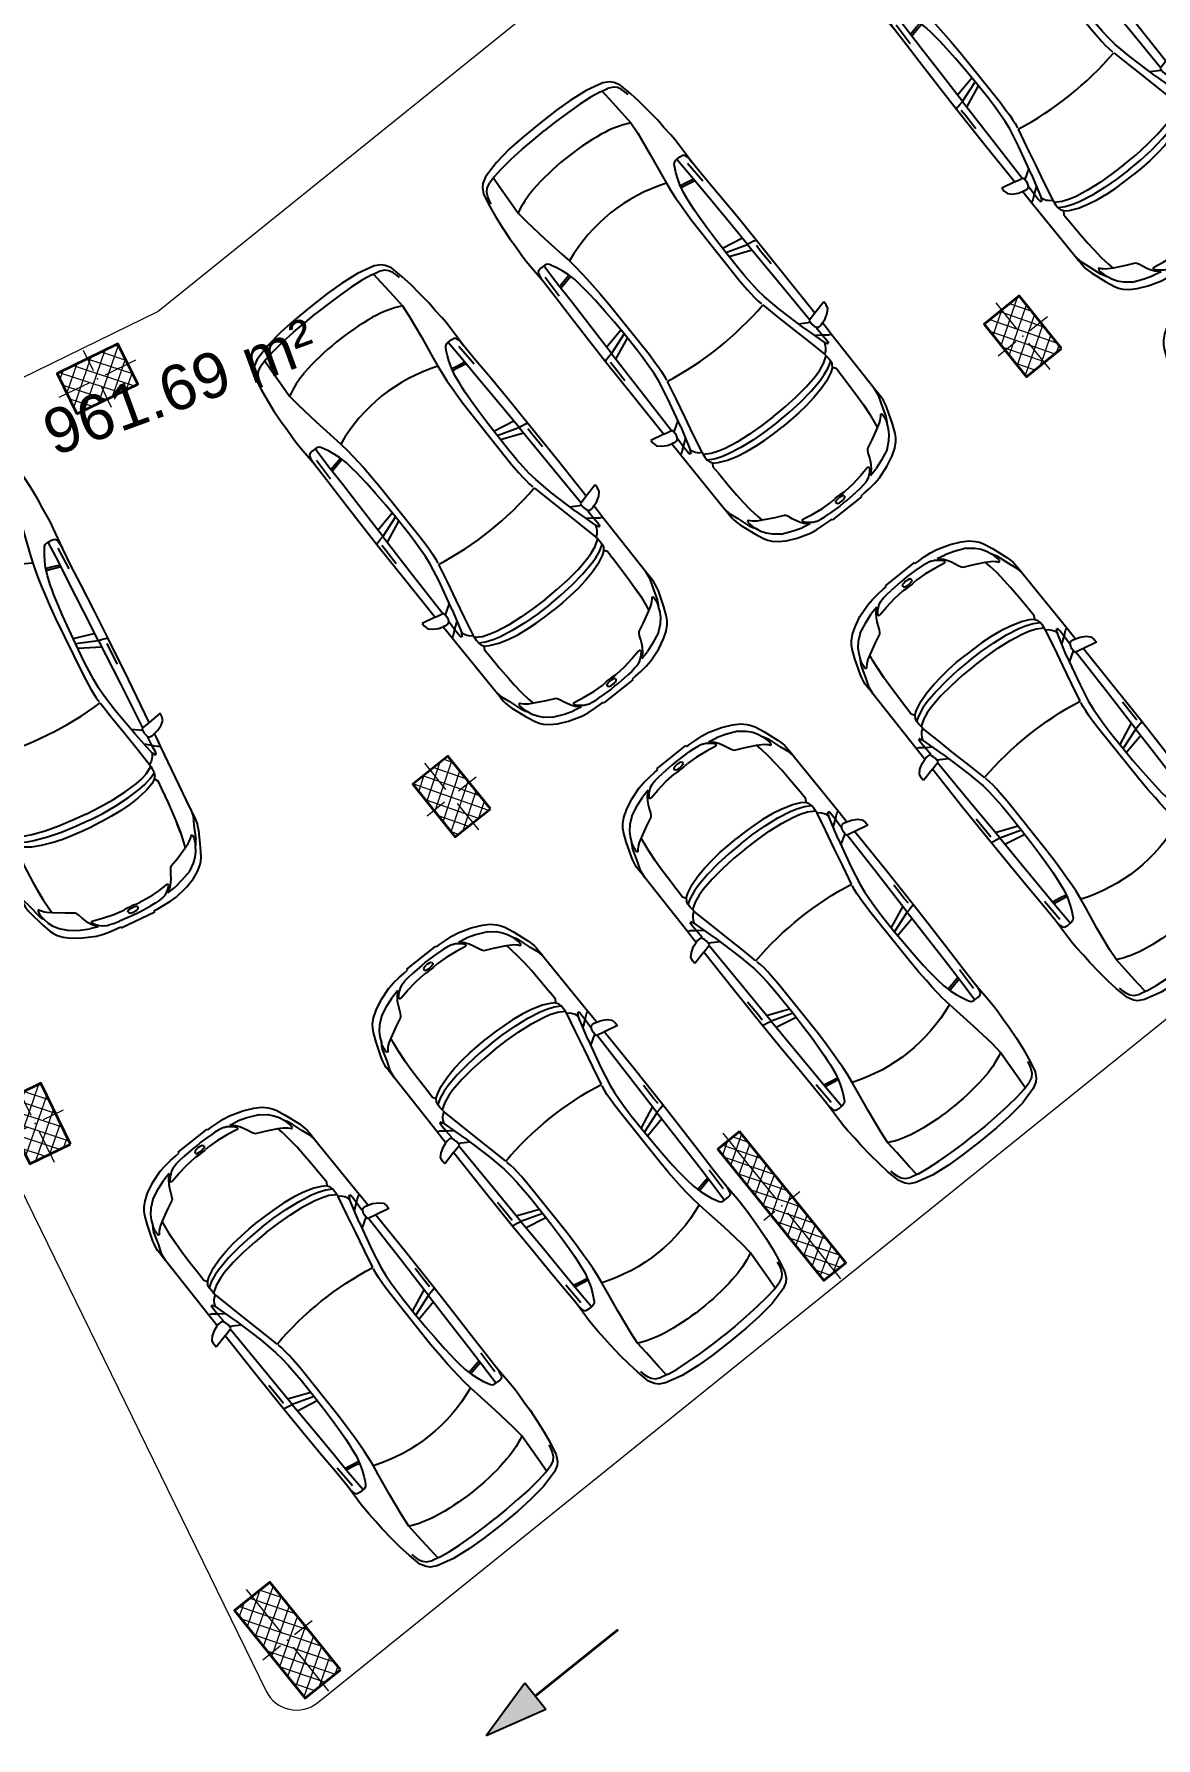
# Model space of a CAD drawing. Header units: metres. Extents: x 7511783 to 7512372, y 4692307 to 4692611.
# Drawn here: x 7511957.98 to 7511967.94, y 4692545.98 to 4692561.11 of the extents above; entities that cross this region are included whole.
import ezdxf

# ---------------------------------------------------------------- set-up
doc = ezdxf.new("R2010")
doc.units = ezdxf.units.M
for name, color, linetype, lineweight in [('A - Shtyllat', 7, 'Continuous', 0), ('A - Shtyllat_Pen_No__1', 7, 'Continuous', 0), ('A - Shtyllat_Pen_No__7', 7, 'Continuous', 0), ('A -Polyline', 7, 'Continuous', 0), ('A -Polyline_Pen_No__178', 43, 'Continuous', 0), ('A -Polyline_Pen_No__48', 14, 'Continuous', 0), ('A -Polyline_Pen_No__8', 14, 'Continuous', 0), ('garazhat-netw', 1, 'Continuous', 0), ('Interior - Furniture _Pen_No__42', 8, 'Continuous', 0)]:
    doc.layers.add(name, color=color, linetype=linetype, lineweight=lineweight)
doc.styles.get("Standard").update_dxf_attribs({"font": 'arial.ttf'})
pattern_1 = [(44.99999999999998, (0, 0), (-68.94290863686237, 68.94290863686243), []), (135.0000000000001, (0, 0), (68.94290863686219, 68.94290863686261), [])]

# ---------------------------------------------------------------- blocks, each defined once
blk = doc.blocks.new('Column_118', base_point=(38300, -41741.28540806283))
at = {"layer": 'A - Shtyllat', "linetype": 'Continuous', "lineweight": 0}
h = blk.add_hatch(dxfattribs=at)
h.set_pattern_fill('CONCRETE_BLOCK', color=18, style=0, pattern_type=2)
h.set_pattern_definition(pattern_1)
h.paths.add_polyline_path([(38499.9958454213, -42041.28817774041), (38500.00415454033, -41441.28817779795), (38100.00415457868, -41441.28263838526), (38099.99584545965, -42041.28263832772)])
at = {"layer": 'A - Shtyllat_Pen_No__1', "color": 7, "linetype": 'Continuous', "lineweight": 13}
for p, q in [((38300.00110788253, -41661.28540807051), (38300.00526244204, -41361.28540809927)), ((38220.00000000766, -41741.28430018029), (38020.00000002684, -41741.28153047395)), ((38379.99999999233, -41741.28651594537), (38579.99999997314, -41741.28928565171)), ((38299.99889211745, -41821.28540805517), (38299.99473755794, -42121.28540802639))]:
    blk.add_line(p, q, dxfattribs=at)
blk.add_point((38300, -41741.28540806283), dxfattribs=at)
at = {"layer": 'A - Shtyllat_Pen_No__7', "color": 7, "linetype": 'Continuous', "lineweight": 35, "flags": 128}
blk.add_lwpolyline([(38499.9958454213, -42041.28817774041), (38500.00415454033, -41441.28817779795), (38100.00415457868, -41441.28263838526), (38099.99584545965, -42041.28263832772)], close=True, dxfattribs=at)
blk = doc.blocks.new('Column_132', base_point=(38297.17062182885, -46846.69976561556))
at = {"layer": 'A - Shtyllat', "linetype": 'Continuous', "lineweight": 0}
h = blk.add_hatch(dxfattribs=at)
h.set_pattern_fill('CONCRETE_BLOCK', color=18, style=0, pattern_type=2)
h.set_pattern_definition(pattern_1)
h.paths.add_polyline_path([(38603.1255372444, -47289.86067288634), (38381.2452743009, -46314.78675316738), (37991.21570641331, -46403.53885834477), (38213.09596935682, -47378.61277806374)])
at = {"layer": 'A - Shtyllat_Pen_No__1', "color": 7, "linetype": 'Continuous', "lineweight": 13}
for p, q in [((38279.42020079338, -46768.69385203804), (38168.48006932162, -46281.15689217856)), ((38219.16470825134, -46864.45018665104), (38024.14992430755, -46908.82623923974)), ((38375.17653540638, -46828.94934458008), (38570.19131935017, -46784.57329199138)), ((38314.92104286434, -46924.70567919308), (38425.86117433609, -47412.24263905256))]:
    blk.add_line(p, q, dxfattribs=at)
blk.add_point((38297.17062182885, -46846.69976561556), dxfattribs=at)
at = {"layer": 'A - Shtyllat_Pen_No__7', "color": 7, "linetype": 'Continuous', "lineweight": 35, "flags": 128}
blk.add_lwpolyline([(38603.1255372444, -47289.86067288634), (38381.2452743009, -46314.78675316738), (37991.21570641331, -46403.53885834477), (38213.09596935682, -47378.61277806374)], close=True, dxfattribs=at)
blk = doc.blocks.new('Column_133', base_point=(43931.86171622161, -45308.12231903429))
at = {"layer": 'A - Shtyllat', "linetype": 'Continuous', "lineweight": 0}
h = blk.add_hatch(dxfattribs=at)
h.set_pattern_fill('CONCRETE_BLOCK', color=18, style=0, pattern_type=2)
h.set_pattern_definition(pattern_1)
h.paths.add_polyline_path([(43887.33575897885, -44549.08184637713), (43643.56727904911, -44604.55191211302), (43976.38767346438, -46067.16279169147), (44220.15615339413, -46011.69272595559)])
at = {"layer": 'A - Shtyllat_Pen_No__1', "color": 7, "linetype": 'Continuous', "lineweight": 13}
for p, q in [((43914.11129518614, -45230.11640545679), (43747.70109797848, -44498.81096566755)), ((43853.85580264409, -45325.87274006978), (43731.97156267922, -45353.60777293773)), ((43949.6121372571, -45386.12823261182), (44116.02233446474, -46117.43367240105)), ((44009.86762979914, -45290.37189799883), (44131.75186976401, -45262.63686513088))]:
    blk.add_line(p, q, dxfattribs=at)
blk.add_point((43931.86171622161, -45308.12231903429), dxfattribs=at)
at = {"layer": 'A - Shtyllat_Pen_No__7', "color": 7, "linetype": 'Continuous', "lineweight": 35, "flags": 128}
blk.add_lwpolyline([(43887.33575897885, -44549.08184637713), (43643.56727904911, -44604.55191211302), (43976.38767346438, -46067.16279169147), (44220.15615339413, -46011.69272595559)], close=True, dxfattribs=at)
blk = doc.blocks.new('Column_134', base_point=(41699.99999999999, -36041.28402325761))
at = {"layer": 'A - Shtyllat', "linetype": 'Continuous', "lineweight": 0}
h = blk.add_hatch(dxfattribs=at)
h.set_pattern_fill('CONCRETE_BLOCK', color=18, style=0, pattern_type=2)
h.set_pattern_definition(pattern_1)
h.paths.add_polyline_path([(41399.99723032242, -36241.27986867891), (41999.99723026488, -36241.28817779794), (42000.00276967757, -35841.2881778363), (41400.00276973511, -35841.27986871726)])
at = {"layer": 'A - Shtyllat_Pen_No__1', "color": 7, "linetype": 'Continuous', "lineweight": 13}
for p, q in [((41700.00110788253, -35961.28402326527), (41700.00387758888, -35761.28402328445)), ((41620.00000000766, -36041.28291537507), (41320.00000003643, -36041.27876081555)), ((41699.99889211745, -36121.28402324994), (41699.99612241111, -36321.28402323075)), ((41779.99999999232, -36041.28513114014), (42079.99999996355, -36041.28928569966))]:
    blk.add_line(p, q, dxfattribs=at)
blk.add_point((41699.99999999999, -36041.28402325761), dxfattribs=at)
at = {"layer": 'A - Shtyllat_Pen_No__7', "color": 7, "linetype": 'Continuous', "lineweight": 35, "flags": 128}
blk.add_lwpolyline([(41399.99723032242, -36241.27986867891), (41999.99723026488, -36241.28817779794), (42000.00276967757, -35841.2881778363), (41400.00276973511, -35841.27986871726)], close=True, dxfattribs=at)
blk = doc.blocks.new('Column_135', base_point=(42895.68088827528, -40754.52711394675))
at = {"layer": 'A - Shtyllat', "linetype": 'Continuous', "lineweight": 0}
h = blk.add_hatch(dxfattribs=at)
h.set_pattern_fill('CONCRETE_BLOCK', color=18, style=0, pattern_type=2)
h.set_pattern_definition(pattern_1)
h.paths.add_polyline_path([(43157.25975110213, -41002.67323727372), (43024.13159333601, -40417.62888544234), (42634.10202544842, -40506.38099061976), (42767.23018321455, -41091.42534245114)])
at = {"layer": 'A - Shtyllat_Pen_No__1', "color": 7, "linetype": 'Continuous', "lineweight": 13}
for p, q in [((42877.93046723979, -40676.52120036922), (42811.36638835673, -40383.99902445354)), ((42973.6868018528, -40736.77669291126), (43168.70158579659, -40692.40064032254)), ((42817.67497469775, -40772.27753498222), (42622.66019075396, -40816.65358757093)), ((42913.43130931076, -40832.53302752426), (42979.99538819381, -41125.05520343995))]:
    blk.add_line(p, q, dxfattribs=at)
blk.add_point((42895.68088827528, -40754.52711394675), dxfattribs=at)
at = {"layer": 'A - Shtyllat_Pen_No__7', "color": 7, "linetype": 'Continuous', "lineweight": 35, "flags": 128}
blk.add_lwpolyline([(43157.25975110213, -41002.67323727372), (43024.13159333601, -40417.62888544234), (42634.10202544842, -40506.38099061976), (42767.23018321455, -41091.42534245114)], close=True, dxfattribs=at)
blk = doc.blocks.new('Column_136', base_point=(49246.41487161022, -39309.40331603731))
at = {"layer": 'A - Shtyllat', "linetype": 'Continuous', "lineweight": 0}
h = blk.add_hatch(dxfattribs=at)
h.set_pattern_fill('CONCRETE_BLOCK', color=18, style=0, pattern_type=2)
h.set_pattern_definition(pattern_1)
h.paths.add_polyline_path([(49507.99373443707, -39557.54943936429), (49374.86557667095, -38972.50508753291), (48984.83600878337, -39061.25719271032), (49117.96416654948, -39646.3015445417)])
at = {"layer": 'A - Shtyllat_Pen_No__1', "color": 7, "linetype": 'Continuous', "lineweight": 13}
for p, q in [((49228.66445057474, -39231.39740245979), (49162.10037169168, -38938.8752265441)), ((49168.4089580327, -39327.15373707278), (48973.39417408891, -39371.5297896615)), ((49324.42078518774, -39291.65289500183), (49519.43556913152, -39247.27684241311)), ((49264.1652926457, -39387.40922961482), (49330.72937152876, -39679.93140553051))]:
    blk.add_line(p, q, dxfattribs=at)
blk.add_point((49246.41487161022, -39309.40331603731), dxfattribs=at)
at = {"layer": 'A - Shtyllat_Pen_No__7', "color": 7, "linetype": 'Continuous', "lineweight": 35, "flags": 128}
blk.add_lwpolyline([(49507.99373443707, -39557.54943936429), (49374.86557667095, -38972.50508753291), (48984.83600878337, -39061.25719271032), (49117.96416654948, -39646.3015445417)], close=True, dxfattribs=at)
blk = doc.blocks.new('Car 05 22')
at = {"layer": 'Interior - Furniture _Pen_No__42', "color": 8, "linetype": 'Continuous', "lineweight": 25}
for p, q in [((1961.117547741, 983.221158223), (1928.938242309, 983.221158223)), ((1928.938242309, 983.221158223), (1957.843908175, 858.0544967500001)), ((1996.903176747, 974.9060932165999), (1961.117547741, 983.221158223)), ((2026.89661068, 945.007687052), (1996.903176747, 974.9060932165999)), ((2054.5732194, 897.577022836), (2026.89661068, 945.007687052)), ((-706.3378894982, 775.7872218095), (-757.6903274910002, 747.022066986)), ((-585.227090103, 801.027979058), (-706.3378894982, 775.7872218095)), ((-664.8727541800001, 760.961322365), (-701.0941271610001, 743.2591195180001)), ((-626.571782751, 772.4860242179999), (-664.8727541800001, 760.961322365)), ((-594.8871138119998, 778.4895580349998), (-626.571782751, 772.4860242179999)), ((-483.1389679684001, 817.2581826864), (-585.227090103, 801.027979058)), ((-372.3345973750002, 830.229933465), (-483.1389679684001, 817.2581826864)), ((-251.752794228, 841.043733947), (-372.3345973750002, 830.229933465)), ((-168.2198443133, 844.6061713611999), (-251.752794228, 841.043733947)), ((-78.35772569479998, 850.6357850930001), (-168.2198443133, 844.6061713611999)), ((-24.036324899, 852.2918850640001), (-78.35772569479998, 850.6357850930001)), ((40.3182760438, 852.3336850629998), (-24.036324899, 852.2918850640001)), ((230.8030912739, 845.5192631063), (40.3182760438, 852.3336850629998)), ((124.560977278, 791.3967861309999), (129.0398444, 820.4687779309999)), ((125.693926866, 743.8968737240001), (124.560977278, 791.3967861309999)), ((327.3887276080001, 761.920895626), (125.394377448, 756.455747737)), ((129.0398444, 820.4687779309999), (138.886242882, 832.3883788069998)), ((138.886242882, 832.3883788069998), (165.168377873, 840.275885275)), ((165.168377873, 840.275885275), (194.733578306, 844.324685204)), ((194.733578306, 844.324685204), (230.803091274, 845.519263106)), ((210.873013229, 809.2317387879999), (418.0703055720001, 816.1926024380003)), ((400.0158099590001, 847.596806379), (230.8030912739, 845.5192631063)), ((521.9507803269998, 764.6728959719999), (327.3887276080001, 761.920895626)), ((355.2943663540001, 762.315609428), (339.1227247570001, 683.1192857359999)), ((373.4006373970002, 762.5717151969999), (357.2289958010001, 683.375391506)), ((590.7241636140001, 851.6786068920001), (400.0158099590001, 847.596806379)), ((813.627009446, 769.327996556), (521.9507803269998, 764.6728959719999)), ((856.5325990199999, 856.169707455), (590.7241636140001, 851.6786068920001)), ((1108.59023357, 773.98329714), (813.627009446, 769.327996556)), ((1129.8609284, 858.5331077519999), (856.5325990199999, 856.169707455)), ((1036.25651944, 772.8416796290002), (996.5002997029998, 578.7916468290002)), ((1041.96657906, 578.0240872360001), (1107.56627095, 773.967136299)), ((1173.32542975, 774.895061201), (1090.33970038, 577.89253068)), ((1115.14443198, 808.948201529), (1108.59023357, 773.98329714)), ((1108.59023357, 773.98329714), (1537.61805657, 780.025947399)), ((1119.51383092, 833.2672045809999), (1115.14443198, 808.948201529)), ((1120.16623076, 836.3248049650001), (1119.51383092, 833.2672045809999)), ((1120.69723063, 838.160005195), (1120.16623076, 836.3248049650001)), ((1129.8609284, 858.5331077519999), (1120.69723063, 838.160005195)), ((1536.1071561, 860.3802508980001), (1129.8609284, 858.5331077519999)), ((1162.63563846, 830.4777734580001), (1220.13025657, 829.0713745190002)), ((1220.13025657, 829.0713745190002), (1369.65750367, 831.489072695)), ((1957.843908175, 858.0544967500001), (1536.1071561, 860.3802508980001)), ((1537.61805657, 780.025611521), (1974.99295641, 786.0764425990001)), ((1939.15395607, 686.22492547), (1995.917261, 777.427813481)), ((1957.84390817, 858.0544967500001), (1977.22141076, 777.427813481)), ((1977.22141076, 777.427813481), (2019.59119012, 777.427813481)), ((2000.39650233, 701.591770694), (2213.53100788, 762.9814866290001)), ((2019.59119012, 777.427813481), (2044.48611622, 783.069509224)), ((2044.48611622, 783.069509224), (2063.35562216, 792.2740022800001)), ((2067.91700908, 857.6794056350001), (2054.5732194, 897.577022836)), ((2063.35562216, 792.2740022800001), (2070.42572439, 799.8521965630001)), ((2068.68333559, 787.696981005), (2065.39356605, 794.4584027669999)), ((2119.91703998, 857.4374531180001), (2067.91700908, 857.6794056350001)), ((2075.28112592, 835.6608695470001), (2067.91700908, 857.6794056350001)), ((2068.68333559, 787.696981005), (2148.02030692, 790.4828861469999)), ((2070.42572439, 799.8521965630001), (2075.2191259, 809.3983893609999)), ((2075.2191259, 809.3983893609999), (2075.28112592, 835.6608695470001)), ((2106.51930118, 732.1586113790001), (2148.02030692, 790.4828861469999)), ((2193.165590015, 856.4504063259001), (2119.91703998, 857.4374531180001)), ((2148.02030692, 790.4828861469999), (2166.81146925, 813.814537484)), ((2148.02030692, 790.4828861469999), (2205.61920777, 792.204186117)), ((2166.81146925, 813.814537484), (2182.27381684, 834.081841238)), ((2182.27381684, 834.081841238), (2193.16559002, 856.4504063260001)), ((2808.01466132, 852.5547640039999), (2193.165590015, 856.4504063259001)), ((2205.61920777, 792.204186117), (2227.21980808, 791.0038861380001)), ((2226.59190807, 769.8777067159999), (2213.53100788, 762.9814866290001)), ((2213.53100788, 762.9814866290001), (2238.34670825, 752.240186817)), ((2234.36910819, 773.9630864369999), (2226.59190807, 769.8828865080001)), ((2227.21980808, 791.0038861380001), (2232.61990816, 790.029986155)), ((2232.61990816, 790.029986155), (2237.93539134, 787.2871225249999)), ((2238.46067648, 776.864360243), (2234.36910819, 773.9630864369999)), ((2240.81890828, 784.03918626), (2237.93539134, 787.2871225249999)), ((2238.46067648, 776.864360243), (2240.85090828, 780.5209863219999)), ((2240.85090828, 780.5209863219999), (2240.81890828, 784.03918626)), ((2855.711363900001, 852.6327640009998), (2808.01466132, 852.5547640039999)), ((2808.01466132, 852.5547640039999), (2876.86636504, 843.317264394)), ((2891.44016583, 852.5287640049999), (2855.711363900001, 852.6327640009998)), ((2876.86636504, 843.317264394), (2954.16376923, 813.731165643)), ((2922.51356751, 852.034364026), (2891.44016583, 852.5287640049999)), ((2904.11849592, 832.8863289209997), (2905.06820589, 832.8379901159999)), ((2945.17226874, 849.4061641369999), (2922.51356751, 852.034364026)), ((2989.61447115, 839.6482645490003), (2945.17226874, 849.4061641369999)), ((2954.16376923, 813.731165643), (3075.78877375, 774.6896785450001)), ((3013.55027244, 833.064864827), (2989.61447115, 839.6482645490003)), ((3154.26138006, 782.5577669589998), (3013.55027244, 833.064864827)), ((3022.47491973, 758.305686711), (3023.66221975, 762.4851866380001)), ((3024.49924208, 753.7186598590001), (3022.47491973, 758.305686711)), ((3023.66221975, 762.4851866380001), (3034.64521991, 765.0503865930001)), ((3034.64521991, 765.0503865930001), (3046.93432009, 763.817386614)), ((3046.93432009, 763.817386614), (3060.9451203, 762.9292866300001)), ((3060.9451203, 762.9292866300001), (3089.85712072, 757.3861867269998)), ((3100.48402088, 763.1120866269999), (3075.78877375, 774.6896785450001)), ((3089.85712072, 757.3861867269998), (3108.43932099, 751.4304868319999)), ((3114.13862108, 753.3111867989999), (3100.48402088, 763.1120866269999)), ((3235.883818752, 747.6101556219), (3154.26138006, 782.5577669589998)), ((-815.0478655078, 667.7598955197002), (-855.0523550635, 511.0116477078998)), ((-784.8200333720001, 721.8124613509999), (-815.0478655078, 667.7598955197002)), ((-757.6903274910002, 747.022066986), (-784.8200333720001, 721.8124613509999)), ((-768.2719792499998, 602.2788720830002), (-750.577082573, 669.7773949330001)), ((-764.3441764490001, 617.261773195), (-665.728145997, 623.9546285630003)), ((-729.425104913, 716.3992494200002), (-750.577082573, 669.7773949330001)), ((-701.0941271610001, 743.2591195180001), (-729.425104913, 716.3992494200002)), ((-665.728145997, 623.9546285630003), (-500.877431885, 634.180288886)), ((-500.877431885, 634.180288886), (-383.0238853850001, 641.9613403830001)), ((-383.0238853850001, 641.9613403830001), (-274.220886173, 631.318400078)), ((-274.220886173, 631.318400078), (-56.404854203, 600.536895199)), ((132.429139117, 722.8048827370001), (125.693926866, 743.8968737240001)), ((146.670770152, 710.6062742990001), (132.429139117, 722.8048827370001)), ((171.252864179, 696.6287725440001), (146.670770152, 710.6062742990001)), ((212.566754139, 676.5412700230002), (171.252864179, 696.6287725440001)), ((266.3151410770001, 654.566867265), (212.566754139, 676.5412700230002)), ((319.4903281550001, 636.426864989), (266.3151410770001, 654.566867265)), ((392.7088835140001, 617.8124267930001), (319.4903281550001, 636.426864989)), ((339.1227247570001, 683.1192857359999), (329.5580559370001, 633.8673348859999)), ((357.2289958010001, 683.375391506), (346.76505809, 629.492778784)), ((474.8166917820001, 607.1053878569999), (392.7088835140001, 617.8124267930001)), ((521.3449804749999, 601.6186871690002), (474.8166917820001, 607.1053878569999)), ((1730.35620914, 633.8338533080002), (1562.00595611, 600.596478384)), ((2000.39650233, 701.591770694), (1730.35620914, 633.8338533080002)), ((1779.61280153, 581.7538898049997), (1952.84760406, 621.338789111)), ((1952.84760406, 621.338789111), (2122.045506540001, 659.9572884350001)), ((2122.045506540001, 659.9572884350001), (2293.79610906, 697.6509877739999)), ((2238.34670825, 752.240186817), (2258.53170854, 739.717487037)), ((2258.53170854, 739.717487037), (2269.0398087, 731.086787188)), ((2269.0398087, 731.086787188), (2278.83550884, 721.965087348)), ((2278.83550884, 721.965087348), (2293.79610906, 697.6509877739999)), ((2293.79610906, 697.6509877739999), (2317.1870094, 700.7385877199999)), ((2293.79610906, 697.6386630720001), (2293.79610906, 697.6509877739999)), ((2317.1870094, 700.7385877199999), (2345.74280982, 702.7498876850001)), ((2355.134199750001, 639.912801441), (2317.1870094, 700.7385877199999)), ((2345.74280982, 702.7498876850001), (2378.929310310001, 702.0184876970001)), ((2379.77420337, 575.387091212), (2355.13301598, 639.9159014410001)), ((2410.10490185, 649.1086815510001), (2378.929310310001, 702.0184876970001)), ((2378.929310310001, 702.0184876970001), (2410.57231077, 694.2028878339999)), ((2436.02871163, 583.2244924540001), (2410.10490185, 649.1086815510001)), ((2410.57231077, 694.2028878339999), (2410.58631694, 694.1782473540001)), ((2428.73881104, 681.7061880529999), (2410.57231077, 694.2028878339999)), ((2428.73881104, 681.7061880529999), (2457.25830016, 700.035535323)), ((2428.77597173, 681.700745325), (2428.73881104, 681.7061880529999)), ((2428.77597173, 681.700745325), (2456.66545813, 639.8418234830003)), ((2456.66545813, 639.8418234830003), (2487.236391870001, 574.2621729599999)), ((2457.25830016, 700.035535323), (2535.4819126, 697.9905877680001)), ((2535.422612600001, 697.9916562040003), (2673.21491462, 695.5089878119999)), ((2535.46586986, 697.9894090810001), (2535.4819126, 697.988971943)), ((2673.21491462, 695.5089878119999), (2787.200816290001, 691.4809878819998)), ((2787.200816290001, 691.4809878819998), (2868.415817480001, 687.223087957)), ((2868.395882330001, 687.22488671), (2959.72331881, 678.984388101)), ((2959.72331881, 678.984388101), (2868.415817480001, 687.1969879569999)), ((2959.72331881, 678.984388101), (3047.2313201, 666.2002883250001)), ((3037.91041996, 743.452886971), (3024.49924208, 753.7186598590001)), ((3050.61522015, 730.6688871950001), (3037.91041996, 743.452886971)), ((3047.20992906, 666.2041971140001), (3100.00912087, 656.556188494)), ((3064.50712035, 714.6457874760001), (3050.61522015, 730.6688871950001)), ((3076.97452053, 697.807687771), (3064.50712035, 714.6457874760001)), ((3100.00912087, 656.556188494), (3076.97452053, 697.807687771)), ((3152.92075342, 553.873393456), (3100.00912087, 656.556188494)), ((3108.43932099, 751.4304868319999), (3122.8656212, 746.4359869189999)), ((3122.8656212, 746.4359869189999), (3114.13862108, 753.3111867989999)), ((3170.0706946, 726.5554905960001), (3122.8656212, 746.4359869189999)), ((3211.69204952, 701.0151137130001), (3170.0706946, 726.5554905960001)), ((3254.25934432, 663.1775183300001), (3211.69204952, 701.0151137130001)), ((3269.07948628, 728.3294692490001), (3235.883818752, 747.6101556219)), ((3301.867263790001, 602.80900872), (3254.25934432, 663.1775183300001)), ((3298.56678787, 705.6390702070001), (3269.07948628, 728.3294692490001)), ((3337.33388997, 663.3806719909999), (3298.56678787, 705.6390702070001)), ((3374.49419199, 603.583974516), (3337.33388997, 663.3806719909999)), ((-855.0523550635, 511.0116477078998), (-874.6778528530002, 344.9579771100001)), ((-782.7621654889999, 510.027376359), (-794.5333543099999, 390.6265818930001)), ((-768.2719792499998, 602.2788720830002), (-782.764796709, 510.0106247469999)), ((-56.404854203, 600.536895199), (145.941775497, 566.5900898169999)), ((145.941775497, 566.5900898169999), (233.261172115, 552.312592089)), ((233.261172115, 552.312592089), (315.3092800730001, 541.359190513)), ((315.2936019620001, 541.3606176840001), (384.2945810830001, 535.0794906230001)), ((384.2815104790001, 535.080362318), (454.174320738, 530.4191213629999)), ((454.170282107, 530.4193907049998), (526.242583163, 526.2868907769997)), ((569.9935686519999, 596.8381865689998), (521.3449804749999, 601.6186871690002)), ((526.2331313149998, 526.2873073839999), (627.7018846490002, 521.814890855)), ((652.59274858, 590.9845858339997), (569.9935686519999, 596.8381865689998)), ((627.698546207, 521.8149872519999), (756.75876515, 518.0884218199999)), ((772.8388193580001, 584.9903850819998), (652.59274858, 590.9845858339997)), ((756.75876515, 518.0884218199999), (1322.62824821, 518.052230308)), ((907.2666866909999, 580.298084493), (772.8388193580001, 584.9903850819998)), ((1041.96657906, 578.0240872360001), (907.2666866909999, 580.298084493)), ((1227.79815085, 577.5186957939999), (1041.96657906, 578.0240872360001)), ((1316.09897866, 580.475793563), (1227.79815085, 577.5186957939999)), ((1403.02450604, 584.4121905939998), (1316.09897866, 580.475793563)), ((1322.62824821, 518.052230308), (1420.49779626, 521.652890858)), ((1483.8761315, 590.1361862749999), (1403.02450604, 584.4121905939998)), ((1420.49066257, 521.652523245), (1466.64156934, 524.030772681)), ((1466.62639694, 524.0299908169999), (1510.87647584, 527.594696836)), ((1562.00595611, 600.596478384), (1483.8761315, 590.1361862749999)), ((1510.85529759, 527.5929907539999), (1554.25309822, 533.0576906580001)), ((1554.25309822, 533.0576906580001), (1596.82961355, 540.969674969)), ((1597.28918852, 541.1774857889999), (1596.65116701, 540.8889849259999)), ((1610.72419049, 544.0665862469999), (1779.61280153, 581.7538898049997)), ((2397.334105950001, 514.2584815219999), (2379.77250853, 575.3929912130001)), ((2419.31580918, 395.7362626700001), (2397.33316008, 514.2635815229997)), ((2453.63941421, 521.616582688), (2436.02871163, 583.2244924540001)), ((2477.61661773, 401.0764635800001), (2453.63941421, 521.616582688)), ((2487.236391870001, 574.2621729599999), (2491.79934275, 562.0052962960001)), ((2491.79994982, 562.0052962960001), (2517.90263133, 477.034766618)), ((2517.90263133, 477.034766618), (2537.54372273, 384.0810341510001)), ((3189.62073735, 475.569766106), (3152.92075342, 553.873393456)), ((3199.39883308, 466.7584630290001), (3189.62073735, 475.569766106)), ((3220.69886845, 454.388540188), (3199.39883308, 466.7584630290001)), ((3256.10680826, 439.2417534179999), (3220.67662376, 454.4014587129999)), ((3301.867263790001, 602.80900872), (3346.015513130001, 501.4217980699999)), ((3346.015513130001, 501.4217980699999), (3374.297465860001, 419.557472908)), ((3418.40079436, 512.7439783509999), (3374.49419199, 603.583974516)), ((3457.47689648, 393.0984834030001), (3418.40079436, 512.7439783509999)), ((-874.6778528530002, 344.9579771100001), (-882.944054645, 194.680643518)), ((-794.5333543099999, 390.6265818930001), (-802.4328468090001, 258.715288008)), ((2433.73206705, 266.091642182), (2419.31580918, 395.7362626700001)), ((2493.88922012, 269.050242651), (2477.61661773, 401.0764635800001)), ((2537.54372273, 384.0810341510001), (2551.45611664, 285.6281997640001)), ((3288.390194130001, 425.101248479), (3256.10680826, 439.2417534179999)), ((3319.36158057, 408.41284265), (3288.390194130001, 425.101248479)), ((3353.46269085, 384.2512837760001), (3319.36158057, 408.41284265)), ((3321.23357975, 370.497229407), (3320.99727986, 362.132926485)), ((3320.99727986, 362.132926485), (3338.31527228, 276.8564967000001)), ((3324.654278260001, 377.297531782), (3321.23357975, 370.497229407)), ((3328.30797666, 379.591332583), (3324.654278260001, 377.297531782)), ((3338.468372210001, 379.4523325350001), (3328.30797666, 379.591332583)), ((3363.640761200001, 357.811724976), (3338.468372210001, 379.4523325350001)), ((3377.182392130001, 359.9734848010001), (3353.46269085, 384.2512837760001)), ((3396.66521323, 315.8049103040001), (3363.640761200001, 357.811724976)), ((3391.09039087, 344.247647689), (3374.297465860001, 419.557472908)), ((3391.09039087, 344.247647689), (3377.182392130001, 359.9734848010001)), ((3408.0703938, 289.3779877820001), (3396.66521323, 315.8049103040001)), ((3468.34279707, 330.9338860280001), (3457.47689648, 393.0984834030001)), ((3474.4914974, 263.721088865), (3468.34279707, 330.9338860280001)), ((-882.944054645, 194.680643518), (-885.3767076889999, 0)), ((-802.4328468090001, 258.715288008), (-806.8131426489999, 124.936494209)), ((2441.61713002, 131.955220918), (2433.73181129, 266.093942182)), ((2503.10292147, 133.173421111), (2493.88922012, 269.050242651)), ((2551.45611664, 285.6281997640001), (2559.71041303, 193.693567653)), ((2559.71041303, 193.693567653), (2564.38081099, 101.185635342)), ((3338.31527228, 276.8564967000001), (3351.882966340001, 172.661960307)), ((3351.882966340001, 172.661960307), (3358.343763510001, 75.87012649980001)), ((3408.0703938, 289.3779877820001), (3413.77629411, 267.259988716)), ((3413.77548775, 267.2641933500001), (3418.45445829, 242.866384828)), ((3418.452194370001, 242.878189745), (3424.044894670001, 200.723791525)), ((3424.044894670001, 200.723791525), (3427.72848251, 152.023715234)), ((3432.36383112, 39.98011396419999), (3427.72848251, 152.023715234)), ((3478.33319761, 199.917191559), (3474.4914974, 263.721088865)), ((3479.35651311, 164.9481933352), (3478.33319761, 199.917191559)), ((3489.519598210001, 164.9481933352), (3479.35651311, 164.9481933352)), ((3489.519598210001, -164.9481933352), (3489.519598210001, 164.9481933352)), ((-885.3767076889999, 0), (-882.944054645, -194.680643518)), ((-806.8131426489999, 124.936494209), (-808.0470753050001, 0)), ((-806.8131426489999, -124.936494209), (-808.0470753050001, 1.477e-13)), ((2444.0197128, -0.0273000043277), (2441.61701245, 131.957220918)), ((2444.0197128, 0.0273000043271), (2441.61701245, -131.957220918)), ((2506.01959488, -3.86e-13), (2503.10292147, 133.173421111)), ((2564.38081099, 101.185635342), (2566.01761027, -0.00610000213065)), ((2564.38081099, -101.185635342), (2566.01761027, 0.00610000212997)), ((3353.95786543, 27.8932505984), (3358.343763510001, 75.87012649980001)), ((3353.95786543, 27.8932505984), (3353.95786543, -0.7649002671629999)), ((3353.95786543, -27.8932505984), (3353.95786543, 0.7649002671619999)), ((3370.89075802, 11.74110410089999), (3370.32315827, -0.7649002671629999)), ((3370.89075802, -11.74110410089999), (3370.32315827, 0.7649002671619999)), ((3372.49235732, 23.6550082622), (3370.89075802, 11.74110410089999)), ((3376.267285060001, 38.99395092400001), (3372.49235732, 23.6550082622)), ((3381.98685317, 46.5714162664), (3376.267285060001, 38.99395092400001)), ((3386.21005132, 48.3522168884), (3381.98685317, 46.5714162664)), ((3386.21005132, 48.3522168884), (3394.28954778, 48.3522168884)), ((3398.51284593, 46.5714162664), (3394.28954778, 48.3522168884)), ((3404.23226311, 38.99375151340001), (3398.51284593, 46.5714162664)), ((3404.23226311, 38.99375151340001), (3408.00714178, 23.6550082622)), ((3408.00714178, 23.6550082622), (3409.766541010001, 8.055102813469999)), ((3409.766541010001, 8.055102813469999), (3409.766541010001, -4.961e-13)), ((3431.76949509, 57.3729975776), (3431.76949509, 56.7710829698)), ((3432.04453126, -0.0109000038072), (3432.36383112, 39.98011396419999)), ((3432.04453126, 0.0109000038063), (3432.36383112, -39.98011396419999)), ((-802.4328468090001, -258.715288008), (-806.8131426489999, -124.936494209)), ((2441.61713002, -131.955220918), (2433.73181129, -266.093942182)), ((2503.10292147, -133.173421111), (2493.88922012, -269.050242651)), ((2506.01959488, -2.78e-13), (2503.10292147, -133.173421111)), ((2559.71041303, -193.693567653), (2564.38081099, -101.185635342)), ((3351.882966340001, -172.661960307), (3358.343763510001, -75.87012649980001)), ((3353.95786543, -27.8932505984), (3358.343763510001, -75.87012649980001)), ((3372.49235732, -23.6550082622), (3370.89075802, -11.74110410089999)), ((3376.267285060001, -38.99395092400001), (3372.49235732, -23.6550082622)), ((3381.98685317, -46.5714162664), (3376.267285060001, -38.99395092400001)), ((3386.21005132, -48.3522168884), (3381.98685317, -46.5714162664)), ((3386.21005132, -48.3522168884), (3394.28954778, -48.3522168884)), ((3398.51284593, -46.5714162664), (3394.28954778, -48.3522168884)), ((3404.23226311, -38.99375151340001), (3398.51284593, -46.5714162664)), ((3404.23226311, -38.99375151340001), (3408.00714178, -23.6550082622)), ((3408.00714178, -23.6550082622), (3409.766541010001, -8.055102813469999)), ((3409.766541010001, -8.055102813469999), (3409.766541010001, -3.892e-13)), ((3432.36383112, -39.98011396419999), (3427.72848251, -152.023715234)), ((3431.76949509, -57.3729975776), (3431.76949509, -56.7710829698)), ((-882.944054645, -194.680643518), (-874.6778528530002, -344.9579771100001)), ((-794.5333543099999, -390.6265818930001), (-802.4328468090001, -258.715288008)), ((2433.73206705, -266.091642182), (2419.31580918, -395.7362626700001)), ((2493.88922012, -269.050242651), (2477.61661773, -401.0764635800001)), ((2537.54372273, -384.0810341510001), (2551.45611664, -285.6281997640001)), ((2551.45611664, -285.6281997640001), (2559.71041303, -193.693567653)), ((3320.99727986, -362.132926485), (3338.31527228, -276.8564967000001)), ((3338.31527228, -276.8564967000001), (3351.882966340001, -172.661960307)), ((3408.0703938, -289.3779877820001), (3396.66521323, -315.8049103040001)), ((3408.0703938, -289.3779877820001), (3413.77629411, -267.259988716)), ((3413.77548775, -267.2641933500001), (3418.45445829, -242.866384828)), ((3418.452194370001, -242.878189745), (3424.044894670001, -200.723791525)), ((3424.044894670001, -200.723791525), (3427.72848251, -152.023715234)), ((3468.34279707, -330.9338860280001), (3474.4914974, -263.721088865)), ((3474.4914974, -263.721088865), (3478.33319761, -199.917191559)), ((3478.33319761, -199.917191559), (3479.35651311, -164.9481933352)), ((3479.35651311, -164.9481933352), (3489.519598210001, -164.9481933352)), ((-874.6778528530002, -344.9579771100001), (-855.0523550635, -511.0116477078998)), ((-782.7621654889999, -510.027376359), (-794.5333543099999, -390.6265818930001)), ((2419.31580918, -395.7362626700001), (2397.33316008, -514.2635815229997)), ((2477.61661773, -401.0764635800001), (2453.63941421, -521.616582688)), ((2517.90263133, -477.034766618), (2537.54372273, -384.0810341510001)), ((3256.10680826, -439.2417534179999), (3220.67662376, -454.4014587129999)), ((3288.390194130001, -425.101248479), (3256.10680826, -439.2417534179999)), ((3319.36158057, -408.41284265), (3288.390194130001, -425.101248479)), ((3353.46269085, -384.2512837760001), (3319.36158057, -408.41284265)), ((3321.23357975, -370.497229407), (3320.99727986, -362.132926485)), ((3324.654278260001, -377.297531782), (3321.23357975, -370.497229407)), ((3328.30797666, -379.591332583), (3324.654278260001, -377.297531782)), ((3338.468372210001, -379.4523325350001), (3328.30797666, -379.591332583)), ((3363.640761200001, -357.811724976), (3338.468372210001, -379.4523325350001)), ((3346.015513130001, -501.4217980699999), (3374.297465860001, -419.557472908)), ((3377.182392130001, -359.9734848010001), (3353.46269085, -384.2512837760001)), ((3396.66521323, -315.8049103040001), (3363.640761200001, -357.811724976)), ((3391.09039087, -344.247647689), (3374.297465860001, -419.557472908)), ((3391.09039087, -344.247647689), (3377.182392130001, -359.9734848010001)), ((3418.40079436, -512.7439783509999), (3457.47689648, -393.0984834030001)), ((3457.47689648, -393.0984834030001), (3468.34279707, -330.9338860280001)), ((-855.0523550635, -511.0116477078998), (-815.0478655078, -667.7598955197002)), ((-768.2719792499998, -602.2788720830002), (-782.764796709, -510.0106247469999)), ((-768.2719792499998, -602.2788720830002), (-750.577082573, -669.7773949330001)), ((-274.220886173, -631.318400078), (-56.404854203, -600.536895199)), ((-56.404854203, -600.536895199), (145.941775497, -566.5900898169999)), ((145.941775497, -566.5900898169999), (233.261172115, -552.312592089)), ((233.261172115, -552.312592089), (315.3092800730001, -541.359190513)), ((315.2936019620001, -541.3606176840001), (384.2945810830001, -535.0794906230001)), ((384.2815104790001, -535.080362318), (454.174320738, -530.4191213629999)), ((454.170282107, -530.4193907049998), (526.242583163, -526.2868907769997)), ((521.3449804749999, -601.6186871690002), (474.8166917820001, -607.1053878569999)), ((569.9935686519999, -596.8381865689998), (521.3449804749999, -601.6186871690002)), ((526.2331313149998, -526.2873073839999), (627.7018846490002, -521.814890855)), ((652.59274858, -590.9845858339997), (569.9935686519999, -596.8381865689998)), ((627.698546207, -521.8149872519999), (756.75876515, -518.0884218199999)), ((772.8388193580001, -584.9903850819998), (652.59274858, -590.9845858339997)), ((756.75876515, -518.0884218199999), (1322.62824821, -518.052230308)), ((907.2666866909999, -580.298084493), (772.8388193580001, -584.9903850819998)), ((1041.96657906, -578.0240872360001), (907.2666866909999, -580.298084493)), ((1036.25651944, -772.8416796290002), (996.5002997029998, -578.7916468290002)), ((1227.79815085, -577.5186957939999), (1041.96657906, -578.0240872360001)), ((1041.96657906, -578.0240872360001), (1107.56627095, -773.967136299)), ((1173.32542975, -774.895061201), (1090.33970038, -577.89253068)), ((1316.09897866, -580.475793563), (1227.79815085, -577.5186957939999)), ((1403.02450604, -584.4121905939998), (1316.09897866, -580.475793563)), ((1322.62824821, -518.052230308), (1420.49779626, -521.652890858)), ((1483.8761315, -590.1361862749999), (1403.02450604, -584.4121905939998)), ((1420.49066257, -521.652523245), (1466.64156934, -524.030772681)), ((1466.62639694, -524.0299908169999), (1510.87647584, -527.594696836)), ((1562.00595611, -600.596478384), (1483.8761315, -590.1361862749999)), ((1510.85529759, -527.5929907539999), (1554.25309822, -533.0576906580001)), ((1554.25309822, -533.0576906580001), (1596.82961355, -540.969674969)), ((1730.35620914, -633.8338533080002), (1562.00595611, -600.596478384)), ((1597.28918852, -541.1774857889999), (1596.65116701, -540.8889849259999)), ((1610.72419049, -544.0665862469999), (1779.61280153, -581.7538898049997)), ((1779.61280153, -581.7538898049997), (1952.84760406, -621.338789111)), ((2379.77420337, -575.387091212), (2355.13301598, -639.9159014410001)), ((2397.334105950001, -514.2584815219999), (2379.77250853, -575.3929912130001)), ((2436.02871163, -583.2244924540001), (2410.10490185, -649.1086815510001)), ((2453.63941421, -521.616582688), (2436.02871163, -583.2244924540001)), ((2456.66545813, -639.8418234830003), (2487.236391870001, -574.2621729599999)), ((2487.236391870001, -574.2621729599999), (2491.79934275, -562.0052962960001)), ((2491.79994982, -562.0052962960001), (2517.90263133, -477.034766618)), ((3152.92075342, -553.873393456), (3100.00912087, -656.556188494)), ((3189.62073735, -475.569766106), (3152.92075342, -553.873393456)), ((3199.39883308, -466.7584630290001), (3189.62073735, -475.569766106)), ((3220.69886845, -454.388540188), (3199.39883308, -466.7584630290001)), ((3301.867263790001, -602.80900872), (3254.25934432, -663.1775183300001)), ((3301.867263790001, -602.80900872), (3346.015513130001, -501.4217980699999)), ((3337.33388997, -663.3806719909999), (3374.49419199, -603.583974516)), ((3374.49419199, -603.583974516), (3418.40079436, -512.7439783509999)), ((-815.0478655078, -667.7598955197002), (-784.8200333720001, -721.8124613509999)), ((-784.8200333720001, -721.8124613509999), (-757.6903274910002, -747.022066986)), ((-764.3441764490001, -617.261773195), (-665.728145997, -623.9546285630003)), ((-757.6903274910002, -747.022066986), (-706.3378894982, -775.7872218095)), ((-729.425104913, -716.3992494200002), (-750.577082573, -669.7773949330001)), ((-701.0941271610001, -743.2591195180001), (-729.425104913, -716.3992494200002)), ((-664.8727541800001, -760.961322365), (-701.0941271610001, -743.2591195180001)), ((-665.728145997, -623.9546285630003), (-500.877431885, -634.180288886)), ((-500.877431885, -634.180288886), (-383.0238853850001, -641.9613403830001)), ((-383.0238853850001, -641.9613403830001), (-274.220886173, -631.318400078)), ((125.693926866, -743.8968737240001), (124.560977278, -791.3967861309999)), ((327.3887276080001, -761.920895626), (125.394377448, -756.455747737)), ((132.429139117, -722.8048827370001), (125.693926866, -743.8968737240001)), ((146.670770152, -710.6062742990001), (132.429139117, -722.8048827370001)), ((171.252864179, -696.6287725440001), (146.670770152, -710.6062742990001)), ((212.566754139, -676.5412700230002), (171.252864179, -696.6287725440001)), ((266.3151410770001, -654.566867265), (212.566754139, -676.5412700230002)), ((319.4903281550001, -636.426864989), (266.3151410770001, -654.566867265)), ((392.7088835140001, -617.8124267930001), (319.4903281550001, -636.426864989)), ((339.1227247570001, -683.1192857359999), (329.5580559370001, -633.8673348859999)), ((355.2943663540001, -762.315609428), (339.1227247570001, -683.1192857359999)), ((357.2289958010001, -683.375391506), (346.76505809, -629.492778784)), ((373.4006373970002, -762.5717151969999), (357.2289958010001, -683.375391506)), ((474.8166917820001, -607.1053878569999), (392.7088835140001, -617.8124267930001)), ((2000.39650233, -701.591770694), (1730.35620914, -633.8338533080002)), ((1939.15395607, -686.22492547), (1995.917261, -777.427813481)), ((1952.84760406, -621.338789111), (2122.045506540001, -659.9572884350001)), ((2000.39650233, -701.591770694), (2213.53100788, -762.9814866290001)), ((2106.51930118, -732.1586113790001), (2148.02030692, -790.4828861469999)), ((2122.045506540001, -659.9572884350001), (2293.79610906, -697.6509877739999)), ((2213.53100788, -762.9814866290001), (2238.34670825, -752.240186817)), ((2238.34670825, -752.240186817), (2258.53170854, -739.717487037)), ((2258.53170854, -739.717487037), (2269.0398087, -731.086787188)), ((2269.0398087, -731.086787188), (2278.83550884, -721.965087348)), ((2278.83550884, -721.965087348), (2293.79610906, -697.6509877739999)), ((2293.79610906, -697.6386630720001), (2293.79610906, -697.6509877739999)), ((2293.79610906, -697.6509877739999), (2317.1870094, -700.7385877199999)), ((2355.134199750001, -639.912801441), (2317.1870094, -700.7385877199999)), ((2317.1870094, -700.7385877199999), (2345.74280982, -702.7498876850001)), ((2345.74280982, -702.7498876850001), (2378.929310310001, -702.0184876970001)), ((2410.10490185, -649.1086815510001), (2378.929310310001, -702.0184876970001)), ((2378.929310310001, -702.0184876970001), (2410.57231077, -694.2028878339999)), ((2428.73881104, -681.7061880529999), (2410.57231077, -694.2028878339999)), ((2410.57231077, -694.2028878339999), (2410.58631694, -694.1782473540001)), ((2428.77597173, -681.700745325), (2428.73881104, -681.7061880529999)), ((2428.73881104, -681.7061880529999), (2457.25830016, -700.035535323)), ((2428.77597173, -681.700745325), (2456.66545813, -639.8418234830003)), ((2457.25830016, -700.035535323), (2535.4819126, -697.9905877680001)), ((2535.422612600001, -697.9916562040003), (2673.21491462, -695.5089878119999)), ((2535.46586986, -697.9894090810001), (2535.4819126, -697.988971943)), ((2673.21491462, -695.5089878119999), (2787.200816290001, -691.4809878819998)), ((2787.200816290001, -691.4809878819998), (2868.415817480001, -687.223087957)), ((2868.395882330001, -687.22488671), (2959.72331881, -678.984388101)), ((2959.72331881, -678.984388101), (2868.415817480001, -687.1969879569999)), ((2959.72331881, -678.984388101), (3047.2313201, -666.2002883250001)), ((3024.49924208, -753.7186598590001), (3022.47491973, -758.305686711)), ((3037.91041996, -743.452886971), (3024.49924208, -753.7186598590001)), ((3050.61522015, -730.6688871950001), (3037.91041996, -743.452886971)), ((3047.20992906, -666.2041971140001), (3100.00912087, -656.556188494)), ((3064.50712035, -714.6457874760001), (3050.61522015, -730.6688871950001)), ((3076.97452053, -697.807687771), (3064.50712035, -714.6457874760001)), ((3100.00912087, -656.556188494), (3076.97452053, -697.807687771)), ((3089.85712072, -757.3861867269998), (3108.43932099, -751.4304868319999)), ((3114.13862108, -753.3111867989999), (3100.48402088, -763.1120866269999)), ((3108.43932099, -751.4304868319999), (3122.8656212, -746.4359869189999)), ((3122.8656212, -746.4359869189999), (3114.13862108, -753.3111867989999)), ((3170.0706946, -726.5554905960001), (3122.8656212, -746.4359869189999)), ((3154.26138006, -782.5577669589998), (3235.883818752, -747.6101556219)), ((3211.69204952, -701.0151137130001), (3170.0706946, -726.5554905960001)), ((3254.25934432, -663.1775183300001), (3211.69204952, -701.0151137130001)), ((3235.883818752, -747.6101556219), (3269.07948628, -728.3294692490001)), ((3269.07948628, -728.3294692490001), (3298.56678787, -705.6390702070001)), ((3298.56678787, -705.6390702070001), (3337.33388997, -663.3806719909999)), ((-706.3378894982, -775.7872218095), (-585.227090103, -801.027979058)), ((-626.571782751, -772.4860242179999), (-664.8727541800001, -760.961322365)), ((-594.8871138119998, -778.4895580349998), (-626.571782751, -772.4860242179999)), ((-585.227090103, -801.027979058), (-483.149337101, -817.256968783)), ((-483.149337101, -817.256968783), (-372.3345973750002, -830.229933465)), ((-372.3345973750002, -830.229933465), (-251.752794228, -841.043733947)), ((-251.752794228, -841.043733947), (-168.2198443133, -844.6061713611999)), ((-168.2198443133, -844.6061713611999), (-78.35772569479998, -850.6357850930001)), ((-78.35772569479998, -850.6357850930001), (-24.036324899, -852.2918850640001)), ((-24.036324899, -852.2918850640001), (40.3182760438, -852.3336850629998)), ((40.3182760438, -852.3336850629998), (230.8030912739, -845.5192631063)), ((124.560977278, -791.3967861309999), (129.0398444, -820.4687779309999)), ((129.0398444, -820.4687779309999), (138.886242882, -832.3883788069998)), ((138.886242882, -832.3883788069998), (165.168377873, -840.275885275)), ((165.168377873, -840.275885275), (194.733578306, -844.324685204)), ((194.733578306, -844.324685204), (230.803091274, -845.519263106)), ((210.873013229, -809.2317387879999), (418.0703055720001, -816.1926024380003)), ((230.8030912739, -845.5192631063), (400.0158099590001, -847.596806379)), ((521.9507803269998, -764.6728959719999), (327.3887276080001, -761.920895626)), ((400.0158099590001, -847.596806379), (590.7241636140001, -851.6786068920001)), ((813.627009446, -769.327996556), (521.9507803269998, -764.6728959719999)), ((590.7241636140001, -851.6786068920001), (856.5325990199999, -856.169707455)), ((1108.59023357, -773.98329714), (813.627009446, -769.327996556)), ((856.5325990199999, -856.169707455), (1129.8609284, -858.5331077519999)), ((1108.59023357, -773.98329714), (1537.61805657, -780.025947399)), ((1115.14443198, -808.948201529), (1108.59023357, -773.98329714)), ((1119.51383092, -833.2672045809999), (1115.14443198, -808.948201529)), ((1120.16623076, -836.3248049650001), (1119.51383092, -833.2672045809999)), ((1120.69723063, -838.160005195), (1120.16623076, -836.3248049650001)), ((1129.8609284, -858.5331077519999), (1120.69723063, -838.160005195)), ((1129.8609284, -858.5331077519999), (1536.1071561, -860.3802508980001)), ((1162.63563846, -830.4777734580001), (1220.13025657, -829.0713745190002)), ((1220.13025657, -829.0713745190002), (1369.65750367, -831.489072695)), ((1536.1071561, -860.3802508980001), (1957.84390817, -858.0544967500001)), ((1537.61805657, -780.025611521), (1974.99295641, -786.0764425990001)), ((1957.84390817, -858.0544967500001), (1928.938242309, -983.221158223)), ((1957.84390817, -858.0544967500001), (1977.22141076, -777.427813481)), ((1977.22141076, -777.427813481), (2019.59119012, -777.427813481)), ((2019.59119012, -777.427813481), (2044.48611622, -783.069509224)), ((2026.89661068, -945.007687052), (2054.5732194, -897.577022836)), ((2044.48611622, -783.069509224), (2063.35562216, -792.2740022800001)), ((2054.5732194, -897.577022836), (2067.917009081, -857.6794056350001)), ((2063.35562216, -792.2740022800001), (2070.42572439, -799.8521965630001)), ((2068.68333559, -787.696981005), (2065.39356605, -794.4584027669999)), ((2075.28112592, -835.6608695470001), (2067.91700908, -857.6794056350001)), ((2067.917009081, -857.6794056350001), (2119.91703998, -857.4374531180001)), ((2068.68333559, -787.696981005), (2148.02030692, -790.4828861469999)), ((2070.42572439, -799.8521965630001), (2075.2191259, -809.3983893609999)), ((2075.2191259, -809.3983893609999), (2075.28112592, -835.6608695470001)), ((2119.91703998, -857.4374531180001), (2193.165590015, -856.4504063259001)), ((2148.02030692, -790.4828861469999), (2166.81146925, -813.814537484)), ((2148.02030692, -790.4828861469999), (2205.61920777, -792.204186117)), ((2166.81146925, -813.814537484), (2182.27381684, -834.081841238)), ((2182.27381684, -834.081841238), (2193.16559002, -856.4504063260001)), ((2193.165590015, -856.4504063259001), (2808.01466132, -852.5547640039999)), ((2205.61920777, -792.204186117), (2227.21980808, -791.0038861380001)), ((2226.59190807, -769.8777067159999), (2213.53100788, -762.9814866290001)), ((2234.36910819, -773.9630864369999), (2226.59190807, -769.8828865080001)), ((2227.21980808, -791.0038861380001), (2232.61990816, -790.029986155)), ((2232.61990816, -790.029986155), (2237.93539134, -787.2871225249999)), ((2238.46067648, -776.864360243), (2234.36910819, -773.9630864369999)), ((2240.81890828, -784.03918626), (2237.93539134, -787.2871225249999)), ((2238.46067648, -776.864360243), (2240.85090828, -780.5209863219999)), ((2240.85090828, -780.5209863219999), (2240.81890828, -784.03918626)), ((2808.01466132, -852.5547640039999), (2876.86636504, -843.317264394)), ((2808.01466132, -852.5547640039999), (2855.711363900001, -852.6327640009998)), ((2855.711363900001, -852.6327640009998), (2891.44016583, -852.5287640049999)), ((2876.86636504, -843.317264394), (2954.16376923, -813.731165643)), ((2891.44016583, -852.5287640049999), (2922.51356751, -852.034364026)), ((2922.51356751, -852.034364026), (2945.17226874, -849.4061641369999)), ((2945.17226874, -849.4061641369999), (2989.61447115, -839.6482645490003)), ((2954.16376923, -813.731165643), (3075.78877375, -774.6896785450001)), ((2989.61447115, -839.6482645490003), (3013.55027244, -833.064864827)), ((3013.55027244, -833.064864827), (3154.26138006, -782.5577669589998)), ((3022.47491973, -758.305686711), (3023.66221975, -762.4851866380001)), ((3023.66221975, -762.4851866380001), (3034.64521991, -765.0503865930001)), ((3034.64521991, -765.0503865930001), (3046.93432009, -763.817386614)), ((3046.93432009, -763.817386614), (3060.9451203, -762.9292866300001)), ((3060.9451203, -762.9292866300001), (3089.85712072, -757.3861867269998)), ((3100.48402088, -763.1120866269999), (3075.78877375, -774.6896785450001)), ((1928.938242309, -983.221158223), (1961.117547741, -983.221158223)), ((1961.117547741, -983.221158223), (1996.903176747, -974.9060932165999)), ((1996.903176747, -974.9060932165999), (2026.89661068, -945.007687052))]:
    blk.add_line(p, q, dxfattribs=at)
for centre, radius, start, end in [((492.8743121958, 217.6762888661), 973.2499460395999, 154.1544541405, 170.9117329646), ((1649.811844864, 0), 1520.416064058, 158.6992078, 201.3007921999999), ((-1245.217819199, 0), 2907.303426369, 349.2141992177, 10.78580078235), ((1856.361619248, -1.736472437241999), 2353.963924674, 170.8803955853, 189.9222862500999), ((492.8743121958, -217.6762888661), 973.2499460395999, 191.230533967, 205.8455458595)]:
    blk.add_arc(centre, radius, start, end, dxfattribs=at)
blk = doc.blocks.new('Polyline_23', base_point=(40972.451325621, -48052.18541938981))
at = {"layer": 'A -Polyline_Pen_No__48', "linetype": 'Continuous', "lineweight": 25}
blk.add_hatch(color=14, dxfattribs=at).paths.add_polyline_path([(39508.84459746799, -48380.59879503889), (40087.91128401323, -48404.39395399507), (40022.22860888341, -48111.67260836448)])
at = {"layer": 'A -Polyline_Pen_No__48', "color": 14, "linetype": 'Continuous', "lineweight": 25}
for p, q in [((39508.84459746799, -48380.59879503889), (40022.22860888341, -48111.67260836448)), ((40022.22860888341, -48111.67260836448), (40087.91128401323, -48404.39395399507)), ((39508.84459746799, -48380.59879503889), (40087.91128401323, -48404.39395399507))]:
    blk.add_line(p, q, dxfattribs=at)
at = {"layer": 'A -Polyline_Pen_No__8', "color": 14, "linetype": 'Continuous', "lineweight": 35, "flags": 128}
blk.add_lwpolyline([(40972.451325621, -48052.18541938981), (40055.06994644832, -48258.03328117977)], dxfattribs=at)

msp = doc.modelspace()

# ---------------------------------------------------------------- linework, layer by layer
at = {"layer": 'A -Polyline_Pen_No__178', "color": 43, "linetype": 'Continuous', "lineweight": 15}
msp.add_lwpolyline([(7511969.346942406, 4692566.916470556), (7511959.083172913, 4692558.645043797), (7511955.294613263, 4692556.793534591, 0.4142141071115527), (7511955.156803489, 4692556.392275571), (7511960.043239644, 4692546.393693056, 0.4813722627903492), (7511960.501019317, 4692546.291829333), (7511970.322756138, 4692554.207028211, 0.080309632226646), (7511972.227302265, 4692556.664152467, -0.0774154695102469), (7511977.624991956, 4692562.704358977)], format="xyb", dxfattribs=at)

# ---------------------------------------------------------------- block references
at = {"layer": 'A - Shtyllat', "color": 7, "lineweight": 35, "xscale": 0.001, "yscale": 0.001, "zscale": 0.001, "rotation": 26.04535599708318}
for name, p in [('Column_136', (7511966.760438067, 4692558.425597312)), ('Column_134', (7511958.545412182, 4692558.048329707)), ('Column_135', (7511961.689170369, 4692554.338734352)), ('Column_118', (7511957.993464136, 4692551.434301499)), ('Column_133', (7511964.61952765, 4692550.702540437)), ('Column_132', (7511960.232620216, 4692546.846116257))]:
    msp.add_blockref(name, p, dxfattribs=at)
at = {"layer": 'A -Polyline', "color": 14, "linetype": 'Continuous', "lineweight": 35, "xscale": 0.001, "yscale": 0.001, "zscale": 0.001, "rotation": 26.04535599708318}
msp.add_blockref('Polyline_23', (7511963.165525116, 4692546.937720548), dxfattribs=at)
at = {"layer": 'Interior - Furniture _Pen_No__42', "color": 8, "linetype": 'Continuous', "lineweight": 25, "yscale": 0.001}
for p, xscale, rotation in [((7511966.135411979, 4692561.860946995), 0.001, 308.6932141637845), ((7511963.019756493, 4692559.62168659), 0.001, 308.6932141637845), ((7511970.624246052, 4692556.256606056), -0.001, 308.6932141637847), ((7511960.990444917, 4692557.996296013), 0.001, 308.6932141637845), ((7511957.373196361, 4692556.378690728), 0.001, 296.0453559970833), ((7511967.851696708, 4692553.588975215), -0.001, 308.6932141637847), ((7511965.82238513, 4692551.963584639), -0.001, 308.6932141637847), ((7511963.601081386, 4692550.184416662), -0.001, 308.6932141637847), ((7511961.571769809, 4692548.559026086), -0.001, 308.6932141637847)]:
    msp.add_blockref('Car 05 22', p, dxfattribs=dict(at, xscale=xscale, rotation=rotation))

# ---------------------------------------------------------------- texts
at = {"layer": 'garazhat-netw', "color": 1, "linetype": 'Continuous', "lineweight": 0, "insert": (7511959.161121222, 4692558.288318378), "char_height": 0.4, "attachment_point": 5, "rotation": 19.999999999999996}
msp.add_mtext('\\P961.69 m²', dxfattribs=at)

doc.saveas('drawing.dxf')
